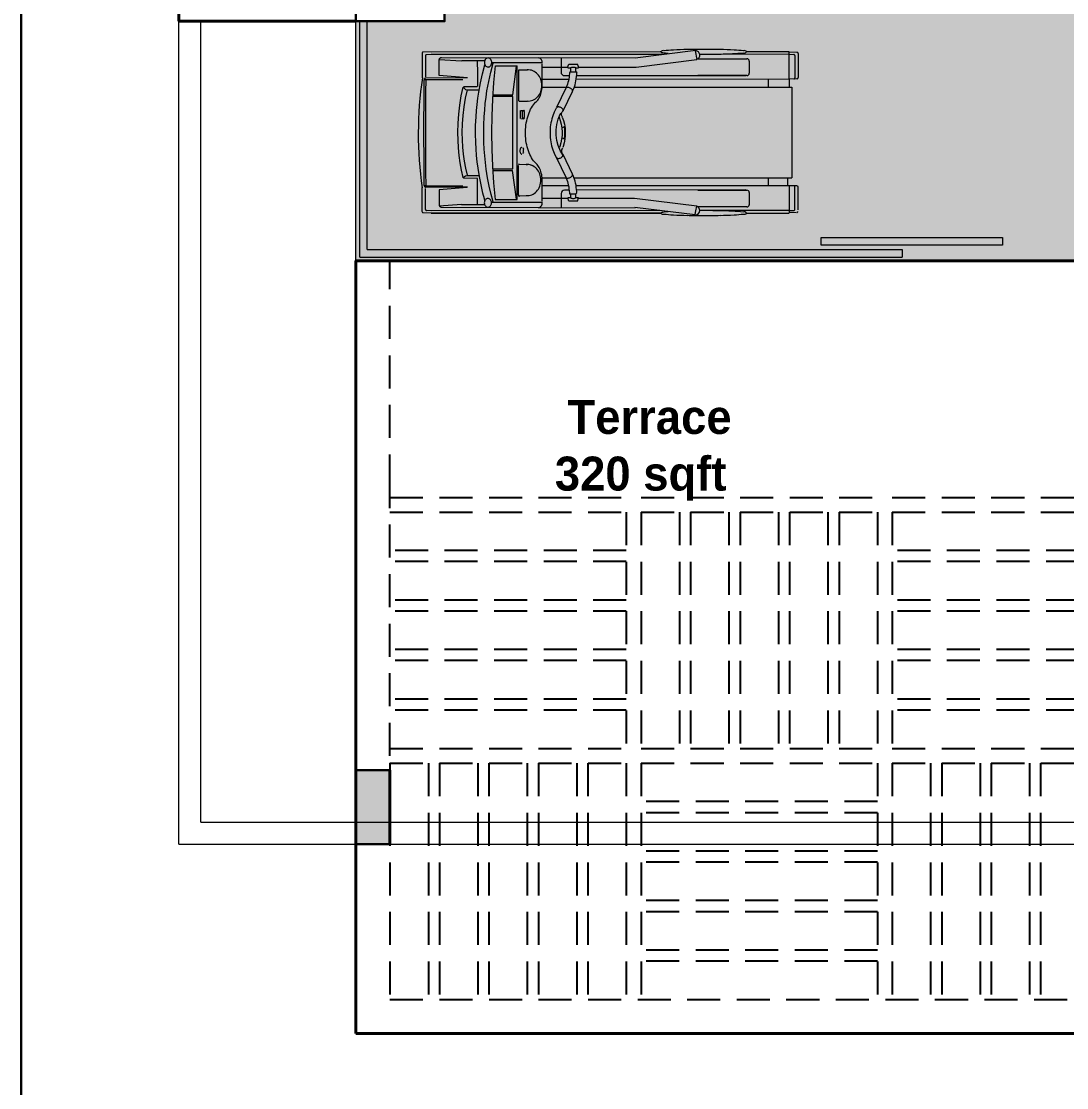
# Model space of a CAD drawing. Header units: feet. Extents: x 3576 to 8206, y -9151 to -6616.
# Drawn here: x 6809.6 to 7086.5, y -8631 to -8348.5 of the extents above; entities that cross this region are included whole.
import ezdxf

# ---------------------------------------------------------------- set-up
doc = ezdxf.new("R2010")
doc.units = ezdxf.units.FT
doc.linetypes.add('DASHED2', pattern=[0.375, 0.25, -0.125])
doc.layers.get('0').update_dxf_attribs({"linetype": 'CONTINUOUS', "lineweight": 40})
for name, color, linetype, lineweight, true_color in [('A-GFLR-FURN', 7, 'CONTINUOUS', 5, 0xd1752e), ('dimension', 7, 'CONTINUOUS', 5, 0x2b17de), ('WALL', 7, 'CONTINUOUS', 40, 0x0b0b0a)]:
    doc.layers.add(name, color=color, linetype=linetype, lineweight=lineweight, true_color=true_color)
for name, color, linetype, lineweight in [('A-GFLR-MBND', 12, 'CONTINUOUS', 5), ('COLUMN', 254, 'CONTINUOUS', 30), ('FURNITURE', 14, 'CONTINUOUS', 0), ('HACHT', 8, 'CONTINUOUS', 9), ('STAIR', 184, 'CONTINUOUS', 9), ('Wall1', 7, 'CONTINUOUS', 40)]:
    doc.layers.add(name, color=color, linetype=linetype, lineweight=lineweight)
doc.styles.add('ROMANS', font='sanss___.ttf')

# ---------------------------------------------------------------- blocks, each defined once
blk = doc.blocks.new('pergola dotted')
at = {"layer": 'dimension', "color": 34, "linetype": 'DASHED2', "lineweight": 25, "ltscale": 35}
for p, q in [((2846.34, -8328.86), (2846.34, -8174.29)), ((2855.34, -8234.29), (2855.34, -8174.29)), ((2855.34, -8305.38), (2855.34, -8234.29)), ((2855.34, -8236.9), (2917.95, -8236.9)), ((2921.87, -8236.9), (2984.47, -8236.9)), ((2988.39, -8236.9), (3051, -8236.9)), ((2855.34, -8240.82), (2917.95, -8240.82)), ((2917.95, -8240.82), (2917.95, -8303.43)), ((2921.87, -8240.82), (2921.87, -8303.43)), ((2921.87, -8240.82), (2984.47, -8240.82)), ((2932.04, -8240.82), (2932.04, -8303.43)), ((2934.97, -8240.82), (2934.97, -8303.43)), ((2945.15, -8240.82), (2945.15, -8303.43)), ((2948.08, -8240.82), (2948.08, -8303.43)), ((2958.26, -8240.82), (2958.26, -8303.43)), ((2961.19, -8240.82), (2961.19, -8303.43)), ((2971.37, -8240.82), (2971.37, -8303.43)), ((2974.3, -8240.82), (2974.3, -8303.43)), ((2984.47, -8240.82), (2984.47, -8303.43)), ((2988.39, -8240.82), (2988.39, -8303.43)), ((2988.39, -8240.82), (3051, -8240.82)), ((2917.95, -8250.99), (2855.34, -8250.99)), ((3051, -8250.99), (2988.39, -8250.99)), ((2917.95, -8253.93), (2855.34, -8253.93)), ((3051, -8253.93), (2988.39, -8253.93)), ((2917.95, -8264.1), (2855.34, -8264.1)), ((3051, -8264.1), (2988.39, -8264.1)), ((2917.95, -8267.03), (2855.34, -8267.03)), ((3051, -8267.03), (2988.39, -8267.03)), ((2917.95, -8277.21), (2855.34, -8277.21)), ((3051, -8277.21), (2988.39, -8277.21)), ((2917.95, -8280.14), (2855.34, -8280.14)), ((3051, -8280.14), (2988.39, -8280.14)), ((2917.95, -8290.32), (2855.34, -8290.32)), ((3051, -8290.32), (2988.39, -8290.32)), ((2917.95, -8293.25), (2855.34, -8293.25)), ((3051, -8293.25), (2988.39, -8293.25)), ((2855.34, -8303.43), (2917.95, -8303.43)), ((2921.87, -8303.43), (2984.47, -8303.43)), ((2988.39, -8303.43), (3051, -8303.43)), ((2855.34, -8307.34), (2917.95, -8307.34)), ((2855.34, -8307.34), (2855.34, -8369.95)), ((2865.52, -8307.34), (2865.52, -8369.95)), ((2868.45, -8307.34), (2868.45, -8369.95)), ((2878.63, -8307.34), (2878.63, -8369.95)), ((2881.56, -8307.34), (2881.56, -8369.95)), ((2891.73, -8307.34), (2891.73, -8369.95)), ((2894.67, -8307.34), (2894.67, -8369.95)), ((2904.84, -8307.34), (2904.84, -8369.95)), ((2907.78, -8307.34), (2907.78, -8369.95)), ((2917.95, -8307.34), (2917.95, -8369.95)), ((2921.87, -8307.34), (2984.47, -8307.34)), ((2921.87, -8307.34), (2921.87, -8369.95)), ((2984.47, -8307.34), (2984.47, -8369.95)), ((2988.39, -8307.34), (3051, -8307.34)), ((2988.39, -8307.34), (2988.39, -8369.95)), ((2998.56, -8307.34), (2998.56, -8369.95)), ((3001.5, -8307.34), (3001.5, -8369.95)), ((3011.67, -8307.34), (3011.67, -8369.95)), ((3014.6, -8307.34), (3014.6, -8369.95)), ((3024.78, -8307.34), (3024.78, -8369.95)), ((3027.71, -8307.34), (3027.71, -8369.95)), ((2984.47, -8317.51), (2921.87, -8317.51)), ((2984.47, -8320.45), (2921.87, -8320.45)), ((2846.34, -8328.86), (2846.34, -8378.95)), ((2984.47, -8330.62), (2921.87, -8330.62)), ((2984.47, -8333.56), (2921.87, -8333.56)), ((2984.47, -8343.73), (2921.87, -8343.73)), ((2984.47, -8346.66), (2921.87, -8346.66)), ((2984.47, -8356.84), (2921.87, -8356.84)), ((2984.47, -8359.77), (2921.87, -8359.77)), ((2855.34, -8369.95), (3051, -8369.95)), ((2846.34, -8378.95), (3560.08, -8378.95))]:
    blk.add_line(p, q, dxfattribs=at)
blk = doc.blocks.new('deetet')
for p, q in [((931.68, 582.42, -46.02), (931.68, 577.41, -46.02)), ((932.1, 583.01, -46.02), (933.68, 583.09, -46.02)), ((932.41, 582.27, -46.02), (932.41, 577.37, -46.02)), ((933.68, 582.56, -46.02), (932.64, 582.52, -46.02)), ((943.26, 583.11, -46.02), (933.68, 583.11, -46.02)), ((933.68, 577.11, -46.02), (933.68, 583.04, -46.02)), ((933.68, 582.56, -46.02), (953.43, 582.57, -46.02)), ((942.99, 581.76, -46.02), (953.87, 581.76, -46.02)), ((954.26, 582.58, -46.02), (954.05, 581.57, -46.02)), ((954.05, 581.57, -46.02), (967.83, 579.87, -46.02)), ((954.44, 583.45, -46.02), (954.26, 582.58, -46.02)), ((954.46, 583.51, -46.02), (967.77, 581.86, -46.02)), ((962.09, 583.12, -46.02), (1012.68, 583.14, -46.02)), ((1012.68, 583.14, -46.02), (962.1, 583.12, -46.02)), ((962.24, 582.57, -46.02), (1012.68, 582.59, -46.02)), ((1010.49, 581.79, -46.02), (967.68, 581.92, -46.02)), ((984.02, 578.78, -46.02), (984.02, 581.81, -46.02)), ((1010.93, 581.48, -46.02), (1006.01, 581.18, -46.02)), ((1010.93, 577.97, -46.02), (1010.93, 581.48, -46.02)), ((1012.68, 583.14, -46.02), (1014.44, 583.07, -46.02)), ((1012.68, 582.59, -46.02), (1013.73, 582.55, -46.02)), ((1013.95, 582.3, -46.02), (1013.96, 577.65, -46.02)), ((1014.69, 582.78, -46.02), (1014.68, 577.44, -46.02)), ((942.49, 578.56, -46.02), (942.49, 581.26, -46.02)), ((967.87, 579.88, -46.02), (980.18, 579.88, -46.02)), ((980.18, 579.74, -46.02), (980.8, 579.74, -46.02)), ((980.43, 580.5, -46.02), (980.19, 579.75, -46.02)), ((980.43, 580.49, -46.02), (982.3, 580.49, -46.02)), ((980.81, 579.74, -46.02), (980.8, 579.74, -46.02)), ((980.8, 579.74, -46.02), (980.8, 578.89, -46.02)), ((980.87, 579.77, -46.02), (980.81, 579.74, -46.02)), ((980.99, 579.82, -46.02), (980.87, 579.77, -46.02)), ((981.14, 579.86, -46.02), (980.99, 579.82, -46.02)), ((981.3, 579.88, -46.02), (981.14, 579.86, -46.02)), ((981.48, 579.88, -46.02), (981.3, 579.88, -46.02)), ((981.66, 579.84, -46.02), (981.48, 579.88, -46.02)), ((981.8, 579.79, -46.02), (981.66, 579.84, -46.02)), ((981.89, 579.75, -46.02), (981.8, 579.79, -46.02)), ((981.92, 579.74, -46.02), (981.89, 579.75, -46.02)), ((981.93, 579.74, -46.02), (981.92, 579.74, -46.02)), ((981.93, 579.74, -46.02), (982.55, 579.74, -46.02)), ((981.93, 578.89, -46.02), (981.93, 579.74, -46.02)), ((982.32, 580.5, -46.02), (982.55, 579.75, -46.02)), ((982.55, 579.88, -46.02), (988.18, 579.88, -46.02)), ((988.22, 580.51, -46.02), (988.22, 575.86, -46.02)), ((988.24, 580.76, -46.02), (999.33, 580.76, -46.02)), ((991.42, 579.29, -46.02), (993.28, 579.38, -46.02)), ((993.29, 579.37, -46.02), (993.22, 579.37, -46.02)), ((993.26, 579.37, -46.02), (993.3, 579.37, -46.02)), ((993.29, 579.38, -46.02), (993.28, 579.38, -46.02)), ((993.44, 579.12, -46.02), (993.44, 578.44, -46.02)), ((993.75, 580.11, -46.02), (993.74, 550.61, -46.02)), ((998.54, 580.11, -46.02), (993.75, 580.11, -46.02)), ((993.9, 580.03, -46.02), (994.72, 573.73, -46.02)), ((998.94, 576.43, -46.02), (998.6, 580.11, -46.02)), ((999.03, 580.7, -46.02), (999.12, 580.37, -46.02)), ((999.12, 580.37, -46.02), (999.48, 579.02, -46.02)), ((1000.83, 580.32, -46.02), (1000.92, 580, -46.02)), ((1000.92, 580, -46.02), (1001.28, 578.69, -46.02)), ((1006.02, 581.25, -46.02), (1001.01, 581.25, -46.02)), ((1002.51, 581.25, -46.02), (1002.5, 578.38, -46.02)), ((931.97, 577.12, -46.02), (933.68, 577.07, -46.02)), ((933.68, 577.07, -46.02), (980.71, 577.09, -46.02)), ((933.96, 577.02, -46.02), (933.96, 575.34, -46.02)), ((938.26, 577.07, -46.02), (938.26, 575.32, -46.02)), ((953.87, 578.06, -46.02), (942.99, 578.06, -46.02)), ((943.21, 578.01, -46.02), (980.59, 578.03, -46.02)), ((980.56, 578.58, -46.02), (980.57, 578.37, -46.02)), ((980.57, 578.67, -46.02), (980.75, 578.84, -46.02)), ((980.61, 578.74, -46.02), (980.57, 578.67, -46.02)), ((980.57, 578.37, -46.02), (980.6, 577.9, -46.02)), ((980.6, 577.9, -46.02), (980.66, 577.43, -46.02)), ((980.67, 578.8, -46.02), (980.61, 578.74, -46.02)), ((980.66, 577.43, -46.02), (980.73, 576.97, -46.02)), ((980.75, 578.84, -46.02), (980.67, 578.8, -46.02)), ((980.73, 576.97, -46.02), (980.82, 576.52, -46.02)), ((982.19, 578.89, -46.02), (980.77, 578.89, -46.02)), ((982.19, 578.63, -46.02), (982.18, 578.86, -46.02)), ((982.23, 578.18, -46.02), (982.19, 578.63, -46.02)), ((982.22, 578.03, -46.02), (983.28, 578.03, -46.02)), ((982.28, 577.75, -46.02), (982.23, 578.18, -46.02)), ((982.34, 577.32, -46.02), (982.28, 577.75, -46.02)), ((982.43, 576.9, -46.02), (982.34, 577.32, -46.02)), ((982.36, 577.09, -46.02), (988.21, 577.09, -46.02)), ((982.52, 576.5, -46.02), (982.43, 576.9, -46.02)), ((993.44, 578.44, -46.02), (993.44, 573.21, -46.02)), ((999.48, 579.02, -46.02), (999.9, 577.18, -46.02)), ((999.9, 577.18, -46.02), (1000.26, 575.31, -46.02)), ((1001.28, 578.69, -46.02), (1001.7, 576.9, -46.02)), ((1001.7, 576.9, -46.02), (1002.06, 575.06, -46.02)), ((1002.5, 578.38, -46.02), (1002.5, 575.49, -46.02)), ((1004.69, 577.4, -46.02), (1013.9, 577.4, -46.02)), ((1004.72, 577.43, -46.02), (1010.93, 577.97, -46.02)), ((1013.85, 577.03, -46.02), (1005.73, 577.11, -46.02)), ((1013.92, 574.11, -46.02), (1013.9, 577.05, -46.02)), ((1014.25, 577.01, -46.02), (1014.26, 575.17, -46.02)), ((933.03, 575.32, -46.02), (933.04, 555.32, -46.02)), ((981.16, 575.34, -46.02), (933.08, 575.34, -46.02)), ((980.82, 576.52, -46.02), (980.93, 576.08, -46.02)), ((980.93, 576.08, -46.02), (981.06, 575.65, -46.02)), ((981.06, 575.65, -46.02), (981.2, 575.23, -46.02)), ((981.2, 575.23, -46.02), (981.36, 574.83, -46.02)), ((981.36, 574.83, -46.02), (981.5, 574.52, -46.02)), ((981.5, 574.52, -46.02), (983.57, 570.21, -46.02)), ((982.63, 576.11, -46.02), (982.52, 576.5, -46.02)), ((982.75, 575.74, -46.02), (982.63, 576.11, -46.02)), ((982.89, 575.39, -46.02), (982.75, 575.74, -46.02)), ((982.97, 575.22, -46.02), (982.89, 575.39, -46.02)), ((988.12, 575.34, -46.02), (982.91, 575.34, -46.02)), ((985.03, 570.92, -46.02), (982.97, 575.22, -46.02)), ((988.2, 575.86, -46.02), (988.2, 575.67, -46.02)), ((988.2, 575.67, -46.02), (988.22, 575.32, -46.02)), ((988.22, 575.32, -46.02), (988.26, 574.96, -46.02)), ((988.26, 574.96, -46.02), (988.31, 574.62, -46.02)), ((988.31, 574.62, -46.02), (988.39, 574.28, -46.02)), ((999.18, 572.75, -46.02), (998.94, 576.43, -46.02)), ((1000.26, 575.31, -46.02), (1000.56, 573.4, -46.02)), ((1002.06, 575.06, -46.02), (1002.36, 573.2, -46.02)), ((1002.27, 574.78, -46.02), (1002.13, 574.78, -46.02)), ((1002.86, 574.79, -46.02), (1002.27, 574.78, -46.02)), ((1002.5, 575.49, -46.02), (1005.58, 575.42, -46.02)), ((1003.48, 574.79, -46.02), (1002.86, 574.79, -46.02)), ((1004.1, 574.79, -46.02), (1003.48, 574.79, -46.02)), ((1004.63, 574.78, -46.02), (1004.1, 574.79, -46.02)), ((1004.79, 574.79, -46.02), (1004.69, 574.78, -46.02)), ((1004.69, 574.78, -46.02), (1004.71, 574.72, -46.02)), ((1004.71, 574.72, -46.02), (1005.04, 573.2, -46.02)), ((1005.13, 574.9, -46.02), (1004.79, 574.79, -46.02)), ((1005.35, 575.06, -46.02), (1005.13, 574.9, -46.02)), ((1005.46, 575.21, -46.02), (1005.35, 575.06, -46.02)), ((1005.51, 575.38, -46.02), (1005.46, 575.21, -46.02)), ((1005.66, 575.32, -46.02), (1005.67, 575.26, -46.02)), ((1005.67, 575.26, -46.02), (1006, 573.64, -46.02)), ((1014.26, 575.17, -46.02), (1014.27, 573.32, -46.02)), ((988.39, 574.28, -46.02), (988.48, 573.95, -46.02)), ((988.48, 573.95, -46.02), (988.58, 573.64, -46.02)), ((988.58, 573.64, -46.02), (988.71, 573.35, -46.02)), ((988.71, 573.35, -46.02), (988.85, 573.07, -46.02)), ((988.85, 573.07, -46.02), (989, 572.82, -46.02)), ((989, 572.82, -46.02), (989.17, 572.58, -46.02)), ((989.17, 572.58, -46.02), (989.34, 572.37, -46.02)), ((989.34, 572.37, -46.02), (989.48, 572.24, -46.02)), ((989.48, 572.24, -46.02), (989.61, 572.11, -46.02)), ((989.61, 572.11, -46.02), (989.85, 571.85, -46.02)), ((991.75, 572.4, -46.02), (991.45, 572.41, -46.02)), ((993.28, 572.33, -46.02), (991.75, 572.4, -46.02)), ((993.44, 573.21, -46.02), (993.44, 572.59, -46.02)), ((994.71, 573.33, -46.02), (994.7, 557.39, -46.02)), ((999.14, 573.38, -46.02), (994.71, 573.38, -46.02)), ((999.12, 573.68, -46.02), (994.77, 573.68, -46.02)), ((999.32, 569.06, -46.02), (999.18, 572.75, -46.02)), ((1000.56, 573.4, -46.02), (1000.74, 571.95, -46.02)), ((1002.36, 573.2, -46.02), (1002.54, 571.79, -46.02)), ((1005.04, 573.2, -46.02), (1005.32, 571.66, -46.02)), ((1006, 573.64, -46.02), (1006.28, 572.01, -46.02)), ((1006.28, 572.01, -46.02), (1006.5, 570.37, -46.02)), ((1013.93, 571.15, -46.02), (1013.92, 574.11, -46.02)), ((1014.27, 573.32, -46.02), (1014.28, 571.47, -46.02)), ((983.51, 570.31, -46.02), (983.46, 570.35, -46.02)), ((983.68, 570.16, -46.02), (983.51, 570.31, -46.02)), ((983.52, 570.45, -46.02), (984.13, 569.42, -46.02)), ((983.8, 569.99, -46.02), (983.68, 570.16, -46.02)), ((983.89, 569.81, -46.02), (983.8, 569.99, -46.02)), ((983.94, 569.62, -46.02), (983.89, 569.81, -46.02)), ((983.95, 569.41, -46.02), (983.94, 569.62, -46.02)), ((985.52, 569.9, -46.02), (985.09, 570.81, -46.02)), ((985.69, 569.54, -46.02), (985.52, 569.9, -46.02)), ((989.85, 571.85, -46.02), (990.09, 571.57, -46.02)), ((990.09, 571.57, -46.02), (990.31, 571.26, -46.02)), ((990.31, 571.26, -46.02), (990.52, 570.92, -46.02)), ((990.52, 570.92, -46.02), (990.72, 570.56, -46.02)), ((990.72, 570.56, -46.02), (990.91, 570.19, -46.02)), ((990.91, 570.19, -46.02), (991.08, 569.79, -46.02)), ((991.08, 569.79, -46.02), (991.23, 569.38, -46.02)), ((992.44, 569.98, -46.02), (992.25, 569.67, -46.02)), ((1000.74, 571.95, -46.02), (1000.88, 570.49, -46.02)), ((1000.88, 570.49, -46.02), (1000.99, 569.03, -46.02)), ((1002.54, 571.79, -46.02), (1002.68, 570.37, -46.02)), ((1002.68, 570.37, -46.02), (1002.79, 568.94, -46.02)), ((1005.32, 571.66, -46.02), (1005.54, 570.11, -46.02)), ((1005.54, 570.11, -46.02), (1005.7, 568.53, -46.02)), ((1006.5, 570.37, -46.02), (1006.67, 568.69, -46.02)), ((1013.94, 568.19, -46.02), (1013.93, 571.15, -46.02)), ((1014.28, 571.47, -46.02), (1014.28, 569.61, -46.02)), ((983.19, 566.83, -46.02), (983.36, 567.64, -46.02)), ((983.36, 567.64, -46.02), (983.59, 568.43, -46.02)), ((983.59, 568.43, -46.02), (983.66, 568.63, -46.02)), ((983.74, 568.77, -46.02), (983.84, 568.98, -46.02)), ((983.84, 568.98, -46.02), (983.92, 569.21, -46.02)), ((983.91, 566.83, -46.02), (984.07, 567.64, -46.02)), ((983.92, 569.21, -46.02), (983.95, 569.41, -46.02)), ((984.07, 567.64, -46.02), (984.3, 568.43, -46.02)), ((984.13, 569.42, -46.02), (984.65, 568.23, -46.02)), ((984.3, 568.43, -46.02), (984.38, 568.63, -46.02)), ((984.65, 568.23, -46.02), (984.97, 567.08, -46.02)), ((985.84, 569.13, -46.02), (985.69, 569.54, -46.02)), ((985.99, 568.71, -46.02), (985.84, 569.13, -46.02)), ((986.11, 568.28, -46.02), (985.99, 568.71, -46.02)), ((986.21, 567.84, -46.02), (986.11, 568.28, -46.02)), ((986.3, 567.39, -46.02), (986.21, 567.84, -46.02)), ((986.37, 566.92, -46.02), (986.3, 567.39, -46.02)), ((991.23, 569.38, -46.02), (991.37, 568.95, -46.02)), ((991.37, 568.95, -46.02), (991.5, 568.5, -46.02)), ((991.5, 568.5, -46.02), (991.61, 568.05, -46.02)), ((991.61, 568.05, -46.02), (991.7, 567.58, -46.02)), ((991.7, 567.58, -46.02), (991.77, 567.11, -46.02)), ((992.25, 569.05, -46.02), (992.43, 568.74, -46.02)), ((992.35, 569.6, -46.02), (992.35, 569.11, -46.02)), ((999.37, 565.36, -46.02), (999.32, 569.06, -46.02)), ((1000.99, 569.03, -46.02), (1001.06, 567.56, -46.02)), ((1001.06, 567.56, -46.02), (1001.1, 565.64, -46.02)), ((1002.79, 568.94, -46.02), (1002.86, 567.5, -46.02)), ((1002.86, 567.5, -46.02), (1002.9, 565.63, -46.02)), ((1005.7, 568.53, -46.02), (1005.8, 566.94, -46.02)), ((1006.67, 568.69, -46.02), (1006.77, 567, -46.02)), ((1013.94, 565.22, -46.02), (1013.94, 568.19, -46.02)), ((1014.28, 569.61, -46.02), (1014.29, 567.63, -46.02)), ((1014.29, 567.63, -46.02), (1014.29, 565.65, -46.02)), ((983.09, 565.17, -46.02), (983.1, 566, -46.02)), ((983.14, 564.34, -46.02), (983.09, 565.17, -46.02)), ((983.1, 566, -46.02), (983.19, 566.83, -46.02)), ((983.25, 566.76, -46.02), (983.68, 566.56, -46.02)), ((983.8, 565.17, -46.02), (983.82, 566, -46.02)), ((983.86, 564.34, -46.02), (983.8, 565.17, -46.02)), ((983.82, 566, -46.02), (983.91, 566.83, -46.02)), ((984.97, 567.08, -46.02), (985.13, 565.9, -46.02)), ((985.13, 565.9, -46.02), (985.14, 564.72, -46.02)), ((986.42, 566.46, -46.02), (986.37, 566.92, -46.02)), ((986.46, 565.99, -46.02), (986.42, 566.46, -46.02)), ((986.44, 564.56, -46.02), (986.47, 565.04, -46.02)), ((986.47, 565.51, -46.02), (986.46, 565.99, -46.02)), ((986.47, 565.04, -46.02), (986.47, 565.51, -46.02)), ((991.77, 567.11, -46.02), (991.83, 566.62, -46.02)), ((991.83, 566.62, -46.02), (991.86, 566.14, -46.02)), ((991.86, 566.14, -46.02), (991.88, 565.64, -46.02)), ((991.89, 565.15, -46.02), (991.87, 564.66, -46.02)), ((991.88, 565.64, -46.02), (991.89, 565.15, -46.02)), ((999.32, 561.66, -46.02), (999.37, 565.36, -46.02)), ((1001.1, 565.64, -46.02), (1001.08, 563.72, -46.02)), ((1002.9, 565.63, -46.02), (1002.88, 563.76, -46.02)), ((1005.84, 565.35, -46.02), (1005.79, 563.44, -46.02)), ((1005.8, 566.94, -46.02), (1005.84, 565.35, -46.02)), ((1006.8, 565.31, -46.02), (1006.75, 563.29, -46.02)), ((1006.77, 567, -46.02), (1006.8, 565.31, -46.02)), ((1013.94, 562.32, -46.02), (1013.94, 565.22, -46.02)), ((1014.29, 565.65, -46.02), (1014.29, 563.66, -46.02)), ((983.27, 563.52, -46.02), (983.14, 564.34, -46.02)), ((983.68, 564.19, -46.02), (983.25, 563.99, -46.02)), ((983.49, 562.67, -46.02), (983.27, 563.52, -46.02)), ((983.76, 561.94, -46.02), (983.49, 562.67, -46.02)), ((983.99, 563.52, -46.02), (983.86, 564.34, -46.02)), ((984.21, 562.67, -46.02), (983.99, 563.52, -46.02)), ((984.48, 561.94, -46.02), (984.21, 562.67, -46.02)), ((984.99, 563.55, -46.02), (984.69, 562.39, -46.02)), ((985.14, 564.72, -46.02), (984.99, 563.55, -46.02)), ((986.06, 562.28, -46.02), (986.17, 562.72, -46.02)), ((986.17, 562.72, -46.02), (986.27, 563.17, -46.02)), ((986.27, 563.17, -46.02), (986.34, 563.63, -46.02)), ((986.34, 563.63, -46.02), (986.4, 564.09, -46.02)), ((986.4, 564.09, -46.02), (986.44, 564.56, -46.02)), ((991.62, 562.74, -46.02), (991.51, 562.29, -46.02)), ((991.71, 563.21, -46.02), (991.62, 562.74, -46.02)), ((991.78, 563.69, -46.02), (991.71, 563.21, -46.02)), ((991.83, 564.17, -46.02), (991.78, 563.69, -46.02)), ((991.87, 564.66, -46.02), (991.83, 564.17, -46.02)), ((1001.08, 563.72, -46.02), (1001, 561.8, -46.02)), ((1002.88, 563.76, -46.02), (1002.79, 561.89, -46.02)), ((1005.79, 563.44, -46.02), (1005.65, 561.54, -46.02)), ((1006.75, 563.29, -46.02), (1006.61, 561.27, -46.02)), ((1014.29, 563.66, -46.02), (1014.29, 561.68, -46.02)), ((983.57, 560.54, -46.02), (981.49, 556.24, -46.02)), ((983.49, 560.43, -46.02), (983.44, 560.4, -46.02)), ((983.65, 560.58, -46.02), (983.49, 560.43, -46.02)), ((983.78, 560.75, -46.02), (983.65, 560.58, -46.02)), ((983.71, 561.97, -46.02), (983.82, 561.76, -46.02)), ((983.87, 560.93, -46.02), (983.78, 560.75, -46.02)), ((983.82, 561.76, -46.02), (983.9, 561.53, -46.02)), ((983.92, 561.12, -46.02), (983.87, 560.93, -46.02)), ((983.9, 561.53, -46.02), (983.93, 561.33, -46.02)), ((983.93, 561.33, -46.02), (983.92, 561.12, -46.02)), ((984.23, 561.27, -46.02), (984.08, 560.98, -46.02)), ((984.69, 562.39, -46.02), (984.23, 561.27, -46.02)), ((985.08, 559.94, -46.02), (985.52, 560.84, -46.02)), ((985.52, 560.84, -46.02), (985.61, 561.05, -46.02)), ((985.61, 561.05, -46.02), (985.78, 561.44, -46.02)), ((985.78, 561.44, -46.02), (985.93, 561.86, -46.02)), ((985.93, 561.86, -46.02), (986.06, 562.28, -46.02)), ((990.75, 560.21, -46.02), (990.55, 559.85, -46.02)), ((990.93, 560.59, -46.02), (990.75, 560.21, -46.02)), ((991.1, 560.99, -46.02), (990.93, 560.59, -46.02)), ((991.25, 561.41, -46.02), (991.1, 560.99, -46.02)), ((991.39, 561.84, -46.02), (991.25, 561.41, -46.02)), ((991.51, 562.29, -46.02), (991.39, 561.84, -46.02)), ((992.07, 562.03, -46.02), (992.07, 560.69, -46.02)), ((992.08, 560.62, -46.02), (992.6, 560.62, -46.02)), ((992.58, 562.04, -46.02), (992.09, 562.07, -46.02)), ((992.93, 560.45, -46.02), (992.26, 560.45, -46.02)), ((992.9, 562.27, -46.02), (992.32, 562.28, -46.02)), ((992.62, 560.61, -46.02), (992.62, 562.03, -46.02)), ((992.98, 562.26, -46.02), (992.98, 560.48, -46.02)), ((999.17, 557.97, -46.02), (999.32, 561.66, -46.02)), ((1000.89, 560.38, -46.02), (1000.76, 558.96, -46.02)), ((1001, 561.8, -46.02), (1000.89, 560.38, -46.02)), ((1002.69, 560.5, -46.02), (1002.55, 559.12, -46.02)), ((1002.79, 561.89, -46.02), (1002.69, 560.5, -46.02)), ((1005.65, 561.54, -46.02), (1005.42, 559.64, -46.02)), ((1006.61, 561.27, -46.02), (1006.38, 559.26, -46.02)), ((1013.94, 559.42, -46.02), (1013.94, 562.32, -46.02)), ((1014.29, 561.68, -46.02), (1014.28, 559.68, -46.02)), ((982.96, 555.53, -46.02), (985.03, 559.83, -46.02)), ((989.02, 557.95, -46.02), (988.87, 557.7, -46.02)), ((989.19, 558.18, -46.02), (989.02, 557.95, -46.02)), ((989.37, 558.38, -46.02), (989.19, 558.18, -46.02)), ((989.47, 558.48, -46.02), (989.37, 558.38, -46.02)), ((989.64, 558.65, -46.02), (989.47, 558.48, -46.02)), ((989.89, 558.91, -46.02), (989.64, 558.65, -46.02)), ((990.12, 559.2, -46.02), (989.89, 558.91, -46.02)), ((990.34, 559.52, -46.02), (990.12, 559.2, -46.02)), ((990.55, 559.85, -46.02), (990.34, 559.52, -46.02)), ((993.27, 558.39, -46.02), (991.44, 558.39, -46.02)), ((993.43, 551.6, -46.02), (993.43, 558.13, -46.02)), ((998.93, 554.28, -46.02), (999.17, 557.97, -46.02)), ((1000.76, 558.96, -46.02), (1000.58, 557.55, -46.02)), ((1002.55, 559.12, -46.02), (1002.38, 557.75, -46.02)), ((1005.42, 559.64, -46.02), (1005.1, 557.77, -46.02)), ((1006.38, 559.26, -46.02), (1006.06, 557.26, -46.02)), ((1013.93, 556.53, -46.02), (1013.94, 559.42, -46.02)), ((1014.28, 559.68, -46.02), (1014.28, 557.68, -46.02)), ((981.23, 555.64, -46.02), (981.09, 555.22, -46.02)), ((981.4, 556.03, -46.02), (981.23, 555.64, -46.02)), ((981.49, 556.24, -46.02), (981.4, 556.03, -46.02)), ((982.87, 555.34, -46.02), (982.96, 555.53, -46.02)), ((988.26, 555.82, -46.02), (988.22, 555.47, -46.02)), ((988.32, 556.17, -46.02), (988.26, 555.82, -46.02)), ((988.4, 556.5, -46.02), (988.32, 556.17, -46.02)), ((988.49, 556.83, -46.02), (988.4, 556.5, -46.02)), ((988.6, 557.14, -46.02), (988.49, 556.83, -46.02)), ((988.73, 557.43, -46.02), (988.6, 557.14, -46.02)), ((988.87, 557.7, -46.02), (988.73, 557.43, -46.02)), ((994.69, 556.99, -46.02), (993.87, 550.68, -46.02)), ((999.13, 557.33, -46.02), (994.71, 557.34, -46.02)), ((999.11, 557.03, -46.02), (994.71, 557.04, -46.02)), ((1000.38, 556.16, -46.02), (1000, 554.06, -46.02)), ((1000.58, 557.55, -46.02), (1000.38, 556.16, -46.02)), ((1002.18, 556.39, -46.02), (1001.8, 554.34, -46.02)), ((1002.26, 555.91, -46.02), (1002.08, 555.91, -46.02)), ((1002.38, 557.75, -46.02), (1002.18, 556.39, -46.02)), ((1002.86, 555.91, -46.02), (1002.26, 555.91, -46.02)), ((1003.48, 555.9, -46.02), (1002.86, 555.91, -46.02)), ((1004.11, 555.91, -46.02), (1003.48, 555.9, -46.02)), ((1004.64, 555.91, -46.02), (1004.11, 555.91, -46.02)), ((1005.1, 557.77, -46.02), (1004.7, 555.91, -46.02)), ((1004.8, 555.9, -46.02), (1004.7, 555.91, -46.02)), ((1005.14, 555.8, -46.02), (1004.8, 555.9, -46.02)), ((1005.36, 555.64, -46.02), (1005.14, 555.8, -46.02)), ((1005.47, 555.49, -46.02), (1005.36, 555.64, -46.02)), ((1006.06, 557.26, -46.02), (1005.67, 555.29, -46.02)), ((1013.91, 553.65, -46.02), (1013.93, 556.53, -46.02)), ((1014.27, 555.68, -46.02), (1014.26, 553.69, -46.02)), ((1014.28, 557.68, -46.02), (1014.27, 555.68, -46.02)), ((931.72, 547.86, -46.02), (931.69, 553.22, -46.02)), ((932.01, 553.49, -46.02), (933.6, 553.53, -46.02)), ((932.42, 548.36, -46.02), (932.42, 553.26, -46.02)), ((981.13, 555.34, -46.02), (933.07, 555.34, -46.02)), ((933.57, 555.26, -46.02), (933.57, 553.57, -46.02)), ((933.69, 553.57, -46.02), (980.69, 553.59, -46.02)), ((933.7, 553.51, -46.02), (933.7, 547.51, -46.02)), ((938.27, 555.32, -46.02), (938.27, 553.57, -46.02)), ((980.67, 553.45, -46.02), (980.61, 552.99, -46.02)), ((980.75, 553.91, -46.02), (980.67, 553.45, -46.02)), ((980.84, 554.36, -46.02), (980.75, 553.91, -46.02)), ((980.95, 554.8, -46.02), (980.84, 554.36, -46.02)), ((981.09, 555.22, -46.02), (980.95, 554.8, -46.02)), ((982.26, 553.12, -46.02), (982.33, 553.52, -46.02)), ((982.33, 553.52, -46.02), (982.41, 553.92, -46.02)), ((982.34, 553.59, -46.02), (988.05, 553.59, -46.02)), ((982.41, 553.92, -46.02), (982.5, 554.3, -46.02)), ((982.5, 554.3, -46.02), (982.61, 554.66, -46.02)), ((982.61, 554.66, -46.02), (982.73, 555.01, -46.02)), ((982.73, 555.01, -46.02), (982.87, 555.34, -46.02)), ((988.13, 555.34, -46.02), (982.87, 555.34, -46.02)), ((988.2, 555.12, -46.02), (988.19, 554.86, -46.02)), ((988.19, 554.86, -46.02), (988.19, 550.21, -46.02)), ((988.22, 555.47, -46.02), (988.2, 555.12, -46.02)), ((998.59, 550.61, -46.02), (998.93, 554.28, -46.02)), ((1000, 554.06, -46.02), (999.55, 552.01, -46.02)), ((1001.8, 554.34, -46.02), (1001.35, 552.34, -46.02)), ((1002.51, 552.31, -46.02), (1002.5, 555.2, -46.02)), ((1002.52, 555.28, -46.02), (1005.6, 555.26, -46.02)), ((1004.65, 553.25, -46.02), (1010.94, 552.73, -46.02)), ((1004.68, 553.28, -46.02), (1013.88, 553.31, -46.02)), ((1005.52, 555.31, -46.02), (1005.47, 555.49, -46.02)), ((1014.21, 553.65, -46.02), (1005.74, 553.59, -46.02)), ((1014.71, 547.82, -46.02), (1014.69, 553.26, -46.02)), ((942.49, 549.56, -46.02), (942.49, 552.26, -46.02)), ((942.99, 552.76, -46.02), (953.87, 552.76, -46.02)), ((980.59, 552.77, -46.02), (943.23, 552.76, -46.02)), ((967.43, 550.89, -46.02), (954.04, 549.2, -46.02)), ((980.07, 550.88, -46.02), (967.44, 550.88, -46.02)), ((980.08, 551.01, -46.02), (980.4, 550.26, -46.02)), ((980.79, 551.02, -46.02), (980.16, 551.02, -46.02)), ((980.57, 552.52, -46.02), (980.55, 552.17, -46.02)), ((980.55, 552.17, -46.02), (980.56, 552.09, -46.02)), ((980.66, 551.95, -46.02), (980.55, 552.17, -46.02)), ((980.56, 552.09, -46.02), (980.6, 552.01, -46.02)), ((980.61, 552.99, -46.02), (980.57, 552.52, -46.02)), ((980.6, 552.01, -46.02), (980.66, 551.95, -46.02)), ((981.99, 551.9, -46.02), (980.69, 551.9, -46.02)), ((980.79, 551.89, -46.02), (980.79, 551.02, -46.02)), ((980.8, 551.01, -46.02), (980.79, 551.02, -46.02)), ((980.88, 550.98, -46.02), (980.8, 551.01, -46.02)), ((981, 550.93, -46.02), (980.88, 550.98, -46.02)), ((981.15, 550.89, -46.02), (981, 550.93, -46.02)), ((981.31, 550.87, -46.02), (981.15, 550.89, -46.02)), ((981.49, 550.88, -46.02), (981.31, 550.87, -46.02)), ((981.67, 550.92, -46.02), (981.49, 550.88, -46.02)), ((981.8, 550.96, -46.02), (981.67, 550.92, -46.02)), ((981.88, 551, -46.02), (981.8, 550.96, -46.02)), ((981.91, 551.02, -46.02), (981.88, 551, -46.02)), ((981.91, 551.02, -46.02), (981.91, 551.86, -46.02)), ((981.91, 551.02, -46.02), (981.91, 551.02, -46.02)), ((982.54, 551.02, -46.02), (981.91, 551.02, -46.02)), ((982.16, 552.05, -46.02), (981.97, 551.89, -46.02)), ((981.97, 551.89, -46.02), (982.05, 551.92, -46.02)), ((982.05, 551.92, -46.02), (982.11, 551.98, -46.02)), ((982.11, 551.98, -46.02), (982.16, 552.05, -46.02)), ((982.17, 552.13, -46.02), (982.18, 552.29, -46.02)), ((982.18, 552.29, -46.02), (982.21, 552.71, -46.02)), ((982.21, 552.71, -46.02), (982.26, 553.12, -46.02)), ((983.29, 552.77, -46.02), (982.22, 552.77, -46.02)), ((982.63, 551.01, -46.02), (982.32, 550.26, -46.02)), ((988.19, 550.87, -46.02), (982.57, 550.87, -46.02)), ((984.04, 548.92, -46.02), (984.04, 552.03, -46.02)), ((991.47, 551.53, -46.02), (993.4, 551.53, -46.02)), ((999.55, 552.01, -46.02), (999.02, 550.01, -46.02)), ((1001.35, 552.34, -46.02), (1000.82, 550.39, -46.02)), ((1002.53, 549.44, -46.02), (1002.51, 552.31, -46.02)), ((1010.94, 552.73, -46.02), (1010.95, 549.22, -46.02)), ((1013.97, 548.4, -46.02), (1013.97, 553.05, -46.02)), ((953.87, 549.06, -46.02), (942.99, 549.06, -46.02)), ((954.43, 547.32, -46.02), (954.04, 549.2, -46.02)), ((954.04, 549.2, -46.02), (954.05, 549.17, -46.02)), ((954.29, 547.22, -46.02), (967.69, 548.89, -46.02)), ((967.68, 548.89, -46.02), (1010.49, 548.82, -46.02)), ((982.29, 550.27, -46.02), (980.41, 550.27, -46.02)), ((988.45, 549.95, -46.02), (999.32, 549.95, -46.02)), ((998.53, 550.61, -46.02), (993.74, 550.61, -46.02)), ((1005.96, 549.45, -46.02), (1000.93, 549.43, -46.02)), ((1010.95, 549.22, -46.02), (1006.02, 549.48, -46.02)), ((933.7, 547.53, -46.02), (932.1, 547.61, -46.02)), ((933.7, 548.07, -46.02), (932.65, 548.12, -46.02)), ((933.7, 548.07, -46.02), (953.43, 548.08, -46.02)), ((933.7, 547.53, -46.02), (943.27, 547.53, -46.02)), ((961.34, 548.08, -46.02), (1012.7, 548.1, -46.02)), ((962.11, 547.54, -46.02), (1012.7, 547.56, -46.02)), ((962.12, 547.54, -46.02), (1014.44, 547.56, -46.02)), ((1012.7, 548.11, -46.02), (1013.74, 548.15, -46.02))]:
    blk.add_line(p, q)
for centre, radius, start, end in [((932, 582.73, -46.02), 0.257, 159.0845, 180.2096), ((931.99, 582.73, -46.02), 0.25, 137.593, 159.1194), ((931.99, 582.74, -46.02), 0.241, 115.5164, 137.5936), ((931.98, 582.74, -46.02), 0.234, 93.0047, 115.4779), ((932.67, 582.26, -46.02), 0.257, 157.049, 177.38), ((932.67, 582.26, -46.02), 0.262, 137.0416, 157.1078), ((932.67, 582.26, -46.02), 0.258, 116.8126, 137.1015), ((932.66, 582.27, -46.02), 0.247, 95.941, 116.8485), ((942.99, 581.26, -46.02), 0.5, 90, 180), ((943.54, 582.8, -46.02), 0.572, 64.9319, 147.0868), ((943.59, 583.46, -46.02), 0.635, 213.5496, 296.1893), ((947, 557.69, -46.02), 25.83, 92.5927, 97.1714), ((947.38, 612.7, -46.02), 30.01, 263.2757, 267.6605), ((950.89, 491.37, -46.02), 92.27, 91.2278, 93.14), ((951.29, 685.49, -46.02), 102.91, 267.1406, 269.0228), ((952.47, 430.08, -46.02), 153.57, 89.9733, 91.3275), ((952.53, 741.92, -46.02), 159.35, 268.9237, 270.3231), ((952.61, 430.08, -46.02), 153.57, 88.6725, 90.0267), ((954.42, 582.53, -46.02), 1, 177.427, 248.5011), ((954.42, 582.53, -46.02), 1, 97.456, 177.427), ((954.19, 491.37, -46.02), 92.27, 86.86, 88.7722), ((958.08, 557.69, -46.02), 25.83, 82.8286, 87.4073), ((959.5, 595.44, -46.02), 12.66, 273.8734, 279.5381), ((961.55, 582.8, -46.02), 0.572, 32.9132, 115.0681), ((961.72, 583.29, -46.02), 0.357, 250.8103, 330.4027), ((989.21, 580.95, -46.02), 1, 138.2471, 157.6348), ((989.06, 581.09, -46.02), 0.795, 115.7466, 138.3292), ((989, 581.2, -46.02), 0.669, 90.1943, 115.5341), ((1000.4, 580.91, -46.02), 1.01, 141.1296, 161.6689), ((1000.24, 581.04, -46.02), 0.808, 117.3759, 141.2485), ((1000.18, 581.16, -46.02), 0.674, 90.243, 117.156), ((1000.17, 581.16, -46.02), 0.674, 62.844, 89.757), ((1000.11, 581.04, -46.02), 0.808, 38.7515, 62.6241), ((999.95, 580.91, -46.02), 1.01, 18.3311, 38.8704), ((1010.44, 581.19, -46.02), 0.605, 73.2482, 90.2173), ((1010.48, 581.3, -46.02), 0.484, 53.8554, 73.5417), ((1010.56, 581.41, -46.02), 0.349, 29.5578, 54.0472), ((1010.62, 581.45, -46.02), 0.273, 0.3381, 29.1935), ((1013.7, 582.3, -46.02), 0.247, 63.1985, 84.1059), ((1013.7, 582.29, -46.02), 0.258, 42.9454, 63.2343), ((1013.69, 582.29, -46.02), 0.262, 22.9392, 43.0054), ((1013.7, 582.29, -46.02), 0.257, 2.667, 22.998), ((1014.43, 582.8, -46.02), 0.247, 63.1985, 84.1059), ((1014.43, 582.79, -46.02), 0.258, 42.9454, 63.2343), ((1014.42, 582.79, -46.02), 0.262, 22.9392, 43.0054), ((1014.43, 582.79, -46.02), 0.257, 2.667, 22.998), ((989.38, 580.88, -46.02), 1.18, 157.4494, 174.7934), ((989.43, 580.87, -46.02), 1.23, 174.5971, 191.4407), ((991.61, 576.33, -46.02), 2.96, 112.0677, 137.0143), ((991.49, 576.61, -46.02), 2.65, 85.0584, 111.8529), ((993.22, 579.28, -46.02), 0.088, 89.972, 92.6896), ((993.28, 579.28, -46.02), 0.0916, 88.7243, 92.6898), ((993.28, 579.27, -46.02), 0.105, 53.304, 87.6446), ((993.29, 579.27, -46.02), 0.0965, 60.03, 89.3493), ((993.24, 579.21, -46.02), 0.181, 29.1622, 53.1566), ((993.12, 579.14, -46.02), 0.311, 13.0972, 29.7986), ((993.02, 579.12, -46.02), 0.416, 359.81, 13.5297), ((1000.55, 580.86, -46.02), 1.17, 161.443, 180.1182), ((1000.55, 580.85, -46.02), 1.17, 179.8818, 198.557), ((1000.4, 580.8, -46.02), 1.01, 198.3311, 218.8704), ((1000.24, 580.67, -46.02), 0.808, 218.7515, 242.6241), ((1000.18, 580.55, -46.02), 0.674, 242.844, 269.757), ((1000.17, 580.55, -46.02), 0.674, 270.243, 297.156), ((1000.11, 580.67, -46.02), 0.808, 297.3759, 321.2485), ((999.95, 580.8, -46.02), 1.01, 321.1296, 341.6689), ((999.81, 580.86, -46.02), 1.17, 359.8818, 18.557), ((999.81, 580.85, -46.02), 1.17, 341.443, 0.1182), ((931.97, 577.37, -46.02), 0.257, 179.7904, 200.9155), ((931.96, 577.37, -46.02), 0.25, 200.8806, 222.407), ((931.95, 577.36, -46.02), 0.241, 222.4064, 244.4836), ((931.95, 577.35, -46.02), 0.234, 244.5221, 266.9953), ((932.67, 577.37, -46.02), 0.257, 179.7904, 200.9155), ((932.66, 577.37, -46.02), 0.25, 200.8806, 222.407), ((932.65, 577.36, -46.02), 0.241, 222.4064, 244.4836), ((932.65, 577.36, -46.02), 0.234, 244.5221, 266.9953), ((942.99, 578.56, -46.02), 0.5, 180, 270), ((983.28, 578.78, -46.02), 0.745, 270.0232, 0.0231), ((992.35, 575.83, -46.02), 3.86, 159.2297, 180.1028), ((991.99, 575.98, -46.02), 3.47, 136.9717, 159.4063), ((1013.88, 577, -46.02), 0.372, 65.1372, 86.4738), ((1013.91, 574.79, -46.02), 2.26, 86.0607, 90.1715), ((1013.87, 577, -46.02), 0.378, 44.0321, 65.1324), ((1014, 575.99, -46.02), 1.06, 79.7007, 86.595), ((1013.87, 576.99, -46.02), 0.384, 23.1522, 44.0433), ((1014.18, 576.88, -46.02), 0.145, 57.675, 85.3148), ((1013.87, 576.99, -46.02), 0.386, 2.3588, 23.173), ((932.62, 565.49, -46.02), 82.93, 351.5188, 8.3335), ((981.74, 574.62, -46.02), 0.267, 166.247, 204.1203), ((982, 574.56, -46.02), 0.532, 142.2957, 166.2719), ((982.4, 574.27, -46.02), 1.03, 127.7357, 143.174), ((982.67, 573.94, -46.02), 1.45, 115.983, 128.2097), ((982.69, 573.93, -46.02), 1.47, 104.2036, 116.3178), ((982.6, 574.32, -46.02), 1.07, 89.6403, 104.6552), ((982.61, 574.82, -46.02), 0.567, 67.4961, 90.4849), ((982.72, 575.09, -46.02), 0.278, 30.8859, 67.7541), ((982.76, 575.12, -46.02), 0.226, 25.6873, 29.1733), ((992.35, 575.82, -46.02), 3.86, 179.8956, 200.8816), ((991.98, 575.67, -46.02), 3.46, 200.7026, 223.2735), ((991.61, 575.31, -46.02), 2.95, 223.2326, 248.3439), ((991.49, 575.04, -46.02), 2.65, 248.5661, 275.5156), ((993.28, 572.43, -46.02), 0.101, 271.1891, 307.5535), ((993.23, 572.49, -46.02), 0.18, 307.692, 332.5692), ((993.11, 572.55, -46.02), 0.313, 331.827, 348.9824), ((983.78, 570.31, -46.02), 0.231, 205.778, 220.9722), ((983.87, 570.31, -46.02), 0.285, 159.1967, 196.9376), ((984.19, 570.2, -46.02), 0.619, 137.2984, 159.832), ((984.58, 569.86, -46.02), 1.14, 123.2877, 138.2097), ((984.77, 569.6, -46.02), 1.46, 111.0944, 123.7671), ((984.71, 569.78, -46.02), 1.27, 97.6333, 111.525), ((984.65, 570.28, -46.02), 0.76, 78.7517, 98.3859), ((984.74, 570.69, -46.02), 0.347, 46.6718, 79.8113), ((984.81, 570.78, -46.02), 0.23, 32.5658, 44.5854), ((984.83, 570.82, -46.02), 0.231, 10.3867, 25.581), ((992.65, 569.82, -46.02), 0.307, 54.0623, 88.9143), ((992.52, 569.64, -46.02), 0.525, 29.4531, 53.8559), ((992.2, 569.44, -46.02), 0.909, 13.2017, 30.1058), ((991.89, 569.36, -46.02), 1.22, 359.8057, 13.6468), ((992.65, 568.9, -46.02), 0.307, 271.0428, 305.8948), ((992.52, 569.08, -46.02), 0.525, 306.1011, 330.504), ((992.2, 569.27, -46.02), 0.909, 329.8512, 346.7553), ((991.89, 569.36, -46.02), 1.22, 346.3103, 0.1513), ((994.56, 565.37, -46.02), 11.39, 173.1573, 186.7998), ((983.81, 560.43, -46.02), 0.266, 155.8023, 193.4015), ((984.06, 560.49, -46.02), 0.527, 193.3973, 217.3169), ((983.81, 560.45, -46.02), 0.226, 161.11, 169.628), ((992.24, 560.59, -46.02), 0.14, 180.0237, 268.759), ((992.33, 562.08, -46.02), 0.213, 97.4365, 186.1718), ((984.46, 560.77, -46.02), 1.01, 216.4547, 231.8705), ((984.73, 561.1, -46.02), 1.44, 231.4019, 243.5647), ((984.76, 561.13, -46.02), 1.48, 243.2386, 255.1961), ((984.67, 560.76, -46.02), 1.09, 254.7677, 269.4137), ((984.67, 560.28, -46.02), 0.57, 268.6253, 290.6535), ((984.67, 560.24, -46.02), 0.574, 268.3481, 292.7156), ((984.77, 560, -46.02), 0.278, 290.2439, 325.7329), ((984.79, 559.96, -46.02), 0.272, 292.5118, 332.4436), ((991.38, 555.46, -46.02), 2.96, 112.0677, 137.0143), ((991.25, 555.73, -46.02), 2.65, 85.0584, 111.8529), ((993.26, 558.28, -46.02), 0.105, 53.304, 87.6446), ((993.22, 558.22, -46.02), 0.181, 29.1622, 53.1566), ((993.1, 558.16, -46.02), 0.311, 13.0972, 29.7986), ((993, 558.13, -46.02), 0.416, 359.81, 13.5297), ((981.74, 556.13, -46.02), 0.267, 155.8368, 193.7101), ((982, 556.19, -46.02), 0.532, 193.6852, 217.6613), ((982.4, 556.48, -46.02), 1.03, 216.7831, 232.2214), ((982.66, 556.81, -46.02), 1.45, 231.7474, 243.974), ((982.68, 556.82, -46.02), 1.47, 243.6393, 255.7535), ((982.71, 555.66, -46.02), 0.278, 292.203, 329.0711), ((982.75, 555.63, -46.02), 0.226, 330.7837, 334.2697), ((992.11, 554.96, -46.02), 3.86, 159.2297, 180.1028), ((991.75, 555.11, -46.02), 3.47, 136.9717, 159.4063), ((931.94, 553.22, -46.02), 0.25, 93.0217, 180.0252), ((932.68, 553.26, -46.02), 0.257, 159.1314, 180.2565), ((932.67, 553.27, -46.02), 0.25, 137.64, 159.1663), ((932.66, 553.27, -46.02), 0.241, 115.5633, 137.6406), ((932.66, 553.28, -46.02), 0.234, 93.0516, 115.5248), ((982.59, 556.43, -46.02), 1.07, 255.3019, 270.3167), ((982.6, 555.93, -46.02), 0.567, 269.4722, 292.461), ((992.11, 554.94, -46.02), 3.86, 179.8956, 200.8816), ((991.74, 554.79, -46.02), 3.46, 200.7026, 223.2735), ((1013.89, 553.7, -46.02), 0.372, 273.5732, 294.9098), ((1013.88, 553.7, -46.02), 0.378, 294.9145, 316.0148), ((1013.88, 553.71, -46.02), 0.384, 316.0037, 336.8948), ((1013.88, 553.71, -46.02), 0.386, 336.874, 357.6882), ((942.99, 552.26, -46.02), 0.5, 90, 180), ((983.29, 552.03, -46.02), 0.746, 0.0098, 90.0245), ((991.37, 554.44, -46.02), 2.95, 223.2326, 248.3439), ((991.25, 554.16, -46.02), 2.65, 248.5661, 275.5156), ((1000.19, 550.09, -46.02), 0.788, 115.0885, 137.2103), ((1000.14, 550.2, -46.02), 0.668, 90.1784, 114.8836), ((1000.13, 550.19, -46.02), 0.677, 59.9116, 89.6328), ((942.99, 549.56, -46.02), 0.5, 180, 270), ((954.41, 548.24, -46.02), 1, 111.456, 262.5011), ((989.42, 549.87, -46.02), 1.24, 169.4967, 186.1308), ((989.36, 549.86, -46.02), 1.18, 185.9413, 203.1354), ((989.19, 549.79, -46.02), 0.994, 202.9575, 222.1986), ((989.05, 549.65, -46.02), 0.792, 222.1234, 244.5023), ((988.99, 549.54, -46.02), 0.668, 244.7114, 269.7697), ((1000.56, 549.87, -46.02), 1.23, 175.6394, 194.9778), ((1000.51, 549.88, -46.02), 1.18, 156.0733, 175.9326), ((1000.41, 549.82, -46.02), 1.07, 194.6885, 215.8436), ((1000.34, 549.96, -46.02), 0.986, 137.1435, 156.1999), ((1000.22, 549.68, -46.02), 0.836, 215.656, 240.6419), ((1000.14, 549.54, -46.02), 0.675, 240.8859, 269.6643), ((1000.13, 549.55, -46.02), 0.677, 270.3242, 300.0454), ((1000.05, 550.05, -46.02), 0.847, 34.0439, 59.663), ((1000.05, 549.69, -46.02), 0.847, 300.2941, 325.9132), ((999.86, 549.92, -46.02), 1.07, 16.3087, 34.3669), ((999.86, 549.82, -46.02), 1.07, 325.5901, 343.6484), ((999.73, 549.87, -46.02), 1.22, 359.8871, 16.4888), ((999.73, 549.87, -46.02), 1.22, 343.4683, 0.0699), ((1010.45, 549.5, -46.02), 0.651, 269.8296, 286.7988), ((1010.49, 549.38, -46.02), 0.522, 286.5052, 306.1916), ((1010.58, 549.26, -46.02), 0.376, 305.9997, 330.4892), ((1010.65, 549.22, -46.02), 0.294, 330.8534, 359.7088), ((931.97, 547.86, -46.02), 0.25, 179.9748, 266.9783), ((932.68, 548.37, -46.02), 0.257, 182.667, 202.998), ((932.68, 548.38, -46.02), 0.262, 202.9392, 223.0054), ((932.68, 548.37, -46.02), 0.258, 222.9454, 243.2343), ((932.68, 548.36, -46.02), 0.247, 243.1985, 264.1059), ((943.59, 547.16, -46.02), 0.635, 63.8107, 146.4504), ((943.54, 547.82, -46.02), 0.572, 212.9132, 295.0681), ((947, 572.93, -46.02), 25.83, 262.8286, 267.4073), ((947.38, 517.92, -46.02), 30.01, 92.3395, 96.7243), ((950.89, 639.25, -46.02), 92.27, 266.86, 268.7722), ((951.29, 445.13, -46.02), 102.91, 90.9772, 92.8594), ((952.47, 700.54, -46.02), 153.57, 268.6725, 270.0267), ((952.53, 388.7, -46.02), 159.35, 89.6769, 91.0763), ((952.61, 700.54, -46.02), 153.57, 269.9733, 271.3275), ((954.19, 639.25, -46.02), 92.27, 271.2278, 273.14), ((958.08, 572.93, -46.02), 25.83, 272.5927, 277.1714), ((959.5, 535.18, -46.02), 12.66, 80.4619, 86.1266), ((961.55, 547.82, -46.02), 0.572, 244.9319, 327.0868), ((961.72, 547.33, -46.02), 0.357, 29.5973, 109.1897), ((1013.72, 548.4, -46.02), 0.247, 275.941, 296.8485), ((1013.71, 548.41, -46.02), 0.258, 296.8126, 317.1015), ((1013.71, 548.41, -46.02), 0.262, 317.0416, 337.1078), ((1013.71, 548.41, -46.02), 0.257, 337.049, 357.38), ((1014.45, 547.82, -46.02), 0.247, 275.941, 296.8485), ((1014.45, 547.83, -46.02), 0.258, 296.8126, 317.1015), ((1014.44, 547.83, -46.02), 0.262, 317.0416, 337.1078), ((1014.45, 547.83, -46.02), 0.257, 337.049, 357.38)]:
    blk.add_arc(centre, radius, start, end)

msp = doc.modelspace()

# ---------------------------------------------------------------- hatches: boundary and pattern name
at = {"layer": 'COLUMN'}
msp.add_hatch(color=256, dxfattribs=at).paths.add_polyline_path([(6907.2657, -8546.9232), (6898.2657, -8546.9232), (6898.2657, -8566.4884), (6907.2657, -8566.4884)])
at = {"layer": 'HACHT', "lineweight": 40}
h = msp.add_hatch(color=256, dxfattribs=at)
h.set_gradient(color1=(208, 236, 177), color2=(194, 230, 152), one_color=1, tint=0.75, name='INVCYLINDER')
h.paths.add_polyline_path([(6860.3092, -8192.7928), (7102.9179, -8192.7928), (7102.9179, -8409.0114), (7102.9179, -8412.0114), (6898.2657, -8412.0114), (6898.2657, -8348.5319), (6921.744, -8348.5319), (6921.744, -8339.5319), (6860.3092, -8339.5319), (6860.3092, -8314.2928), (6872.0483, -8314.2928), (6872.0483, -8305.2928), (6872.0483, -8218.0319), (6860.3092, -8218.0319), (6860.3092, -8192.7928), (7102.9179, -8192.7928)])

# ---------------------------------------------------------------- linework, layer by layer
at = {"layer": 'A-GFLR-FURN', "color": 7, "lineweight": 20}
for p, q in [((6851.3092, -8566.4884), (6851.3092, -8348.5319)), ((6857.1788, -8560.6189), (6857.1788, -8348.5319)), ((6857.1788, -8560.6189), (7102.9179, -8560.6189)), ((6851.3092, -8566.4884), (7102.9179, -8566.4884))]:
    msp.add_line(p, q, dxfattribs=at)
at = {"layer": 'A-GFLR-MBND', "color": 150}
for p, q in [((6899.2657, -8411.0114), (6899.2657, -8348.5319)), ((6901.2657, -8409.0114), (6901.2657, -8348.5319)), ((6899.2657, -8411.0114), (7042.9179, -8411.0114)), ((6901.2657, -8409.0114), (7042.9179, -8409.0114)), ((7042.9179, -8409.0114), (7042.9179, -8411.0114))]:
    msp.add_line(p, q, dxfattribs=at)
at = {"layer": 'A-GFLR-MBND', "color": 1, "lineweight": 30}
for points in [[(7905.6033, -7964.2211), (7905.6033, -8704.099), (6809.6196, -8704.099), (6809.6196, -7964.2211)], [(6898.2657, -8339.5319), (6898.2657, -8348.5319), (6921.744, -8348.5319), (6921.744, -8339.5319)], [(6907.2657, -8546.9232), (6898.2657, -8546.9232), (6898.2657, -8566.4884), (6907.2657, -8566.4884)]]:
    msp.add_lwpolyline(points, close=True, dxfattribs=at)
at = {"layer": 'A-GFLR-MBND', "color": 150}
msp.add_lwpolyline([(7021.4816, -8405.8333), (7069.4816, -8405.8333), (7069.4816, -8407.8333), (7021.4816, -8407.8333)], close=True, dxfattribs=at)
at = {"layer": 'COLUMN', "lineweight": 40}
msp.add_line((6907.2657, -8546.9232), (6907.2657, -8566.4884), dxfattribs=at)
at = {"layer": 'STAIR', "color": 7}
for q in [(6898.2657, -8348.5319), (7090.9179, -8412.0114)]:
    msp.add_line((6898.2657, -8412.0114), q, dxfattribs=at)
at = {"layer": 'WALL', "lineweight": 40}
msp.add_lwpolyline([(6898.2657, -8616.6636), (7102.9179, -8616.6636), (7102.9179, -8412.0114), (6898.2657, -8412.0114)], close=True, dxfattribs=at)
at = {"layer": 'Wall1'}
for p, q in [((6851.3092, -8348.5319), (6851.3092, -8339.5319)), ((6898.2657, -8348.5319), (6851.3092, -8348.5319))]:
    msp.add_line(p, q, dxfattribs=at)

# ---------------------------------------------------------------- block references
msp.add_blockref('pergola dotted', (4051.9222, -237.7167))
at = {"layer": 'FURNITURE', "lineweight": 9, "xscale": 1.200000000011642, "yscale": 1.200000000011642, "zscale": 1.200000000011642, "rotation": 180}
msp.add_blockref('deetet', (8133.4258, -7699.5891, 55.2242), dxfattribs=at)

# ---------------------------------------------------------------- texts
at = {"layer": 'Wall1', "color": 5, "insert": (6944.2512, -8448.8227), "char_height": 9, "width": 240.321526, "attachment_point": 1, "style": 'ROMANS'}
msp.add_mtext('{\\fStylus BT|b1|i0|c0|p34;\\C7;   Terrace\\P  320 sqft}', dxfattribs=at)

doc.saveas('drawing.dxf')
